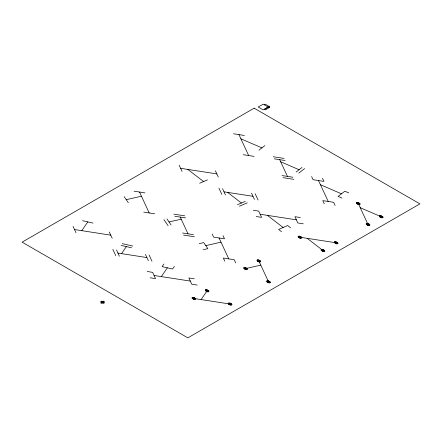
<?xml version="1.0" encoding="UTF-8"?>
<svg xmlns="http://www.w3.org/2000/svg" width="442" height="442" viewBox="0 0 442 442"><rect width="100%" height="100%" fill="white"/><g stroke="black" fill="none" stroke-linecap="round" stroke-linejoin="round"><path stroke-width="0.66" d="M81.77 230.669L87.787 221.89M121.55 253.636L126.368 246.603M163.905 264.012L162.115 266.631L172.573 269.018L174.369 266.404M161.33 276.604L167.347 267.824M201.11 299.566L207.127 290.792M258.995 150.131L264.835 145.622M296.173 171.977L302.019 167.468M298.775 173.098L304.615 168.59M264.25 104.748L265.244 104.174L269.753 106.776L268.758 107.351L263.2 104.152L258.227 107.025L263.2 109.898L268.172 107.025M199.668 183.248L207.475 179.877M237.503 204.712L245.31 201.342M239.448 206.215L247.255 202.839M126.241 199.69L141.44 196.215M169.037 221.967L181.22 219.182M199.198 243.636L203.729 242.603L207.867 248.642L203.337 249.68M205.801 245.625L221 242.15M245.581 268.592L260.78 265.117M233.514 133.777L244.382 135.456M273.294 156.744L284.162 158.424M274.267 158.833L285.134 160.518M243.222 154.694L254.089 156.374M282.029 175.568L292.897 177.248M283.002 177.662L293.869 179.341M180.607 168.303L216.834 173.905M224.006 191.828L252.99 196.314M134.064 191.193L144.932 192.878M253.277 210.259L258.708 211.099L261.62 217.376L256.189 216.53M300.372 217.541L294.936 216.702L297.847 222.978L303.284 223.818M260.167 214.237L296.394 219.84M173.844 214.16L184.712 215.84M174.817 216.254L185.684 217.934M143.772 212.11L154.639 213.79M299.947 237.205L336.174 242.807M182.579 232.984L193.447 234.663M183.552 235.078L194.419 236.757M74.527 229.547L110.754 235.15M117.926 253.073L146.91 257.559M147.197 271.504L152.628 272.344L155.54 278.62L150.109 277.775M194.292 278.786L188.856 277.946L191.767 284.223L197.204 285.062M154.087 275.482L190.314 281.084M193.867 298.449L230.094 304.052M82.555 220.696L93.013 223.088M122.335 243.664L132.793 246.05M121.141 245.409L131.6 247.796M240.89 138.799L261.918 147.877M280.67 161.766L299.096 169.722M348.749 192.894L344.848 191.209L338.102 196.414L342.009 198.093M320.45 184.734L341.478 193.811M360.23 207.701L381.258 216.779M102.594 301.704L103.572 302.267M101.538 302.317L102.516 302.881M307.19 238.321L322.914 250.465M290.554 227.801L287.637 225.547L278.626 229.442L281.543 231.696M267.41 215.359L283.134 227.497M227.63 192.392L241.409 203.027M187.85 169.424L203.574 181.563M166.971 218.945L171.109 224.989M163.949 219.635L168.087 225.68M124.169 196.668L128.307 202.712M358.291 203.519L367.998 224.431M322.489 178.253L323.942 181.391L313.074 179.712L311.621 176.573M335.108 205.447L333.649 202.309L322.782 200.624L324.24 203.762M318.511 180.551L328.218 201.469M279.698 159.678L287.466 176.408M238.951 134.617L248.658 155.534M255.156 193.734L258.067 200.011M251.531 193.176L254.443 199.452M258.841 260.935L268.548 281.852M215.376 170.767L218.287 177.043M222.553 188.69L225.464 194.966M218.928 188.132L221.84 194.408M223.039 235.669L224.492 238.807L213.624 237.127L212.171 233.989M235.658 262.863L234.199 259.725L223.332 258.045L224.79 261.178M219.061 237.967L228.768 258.885M179.148 165.164L182.06 171.441M180.248 217.094L188.016 233.824M139.501 192.032L149.208 212.95M149.076 254.979L151.987 261.255M145.451 254.421L148.363 260.697M109.296 232.011L112.207 238.288M116.473 249.934L119.384 256.211M112.848 249.376L115.76 255.653M73.068 226.409L75.98 232.685M192.242 297.51L192.016 297.759A1.674 0.967 0 0 0 192.055 298.168A2.624 1.514 0 0 0 192.353 298.565L193.657 299.322A2.624 1.514 0 0 0 194.347 299.494A1.779 1.028 0 0 0 195.099 299.516L195.712 299.135A1.674 0.967 0 0 0 195.673 298.726A2.624 1.514 0 0 0 195.375 298.328L194.071 297.577A2.624 1.514 0 0 0 193.381 297.4A1.674 0.967 0 0 0 192.673 297.383L192.242 297.51M192.563 297.698L192.386 297.897A1.343 0.773 0 0 0 192.414 298.223A2.099 1.21 0 0 0 192.657 298.543L193.695 299.146A2.099 1.21 0 0 0 194.253 299.284A1.425 0.823 0 0 0 194.85 299.3L195.342 298.996A1.343 0.773 0 0 0 195.314 298.67A2.099 1.21 0 0 0 195.077 298.35L194.032 297.748A2.099 1.21 0 0 0 193.474 297.61A1.343 0.773 0 0 0 192.911 297.593L192.563 297.698M192.889 297.886L192.756 298.035A1.006 0.58 0 0 0 192.778 298.278A1.575 0.912 0 0 0 192.955 298.521L193.74 298.969A1.575 0.912 0 0 0 194.154 299.074A1.066 0.619 0 0 0 194.607 299.085L194.972 298.858A1.006 0.58 0 0 0 194.95 298.615A1.575 0.912 0 0 0 194.773 298.378L193.988 297.925A1.575 0.912 0 0 0 193.574 297.82A1.006 0.58 0 0 0 193.148 297.809L192.889 297.886M193.215 298.074C193.646 299.853 195.695 297.919 193.215 298.074M193.541 298.262L194.231 298.582L193.541 298.262M205.502 289.853L205.276 290.101A1.674 0.967 0 0 0 205.315 290.51A2.624 1.514 0 0 0 205.613 290.913L206.917 291.665A2.624 1.514 0 0 0 207.607 291.836A1.779 1.028 0 0 0 208.359 291.858L208.972 291.477A1.674 0.967 0 0 0 208.933 291.074A2.624 1.514 0 0 0 208.635 290.67L207.331 289.919A2.624 1.514 0 0 0 206.641 289.748A1.674 0.967 0 0 0 205.933 289.725L205.502 289.853M205.823 290.04L205.646 290.239A1.343 0.773 0 0 0 205.674 290.565A2.099 1.21 0 0 0 205.917 290.886L206.955 291.488A2.099 1.21 0 0 0 207.513 291.626A1.425 0.823 0 0 0 208.11 291.643L208.602 291.344A1.343 0.773 0 0 0 208.574 291.018A2.099 1.21 0 0 0 208.337 290.698L207.292 290.09A2.099 1.21 0 0 0 206.734 289.958A1.343 0.773 0 0 0 206.171 289.941L205.823 290.04M206.149 290.228L206.016 290.377A1.006 0.58 0 0 0 206.038 290.626A1.575 0.912 0 0 0 206.215 290.864L207 291.317A1.575 0.912 0 0 0 207.414 291.422A1.066 0.619 0 0 0 207.867 291.433L208.232 291.206A1.006 0.58 0 0 0 208.21 290.958A1.575 0.912 0 0 0 208.033 290.72L207.248 290.267A1.575 0.912 0 0 0 206.834 290.162A1.006 0.58 0 0 0 206.408 290.151L206.149 290.228M206.475 290.416C206.906 292.195 208.956 290.261 206.475 290.416M206.801 290.604L207.491 290.93L206.801 290.604M243.956 267.653L243.73 267.902A1.674 0.967 0 0 0 243.769 268.311A2.624 1.514 0 0 0 244.067 268.708L245.371 269.465A2.624 1.514 0 0 0 246.061 269.637A1.779 1.028 0 0 0 246.813 269.659L247.426 269.277A1.674 0.967 0 0 0 247.387 268.869A2.624 1.514 0 0 0 247.089 268.471L245.785 267.719A2.624 1.514 0 0 0 245.095 267.543A1.674 0.967 0 0 0 244.387 267.526L243.956 267.653M244.277 267.841L244.1 268.04A1.343 0.773 0 0 0 244.128 268.366A2.099 1.21 0 0 0 244.371 268.686L245.409 269.288A2.099 1.21 0 0 0 245.967 269.427A1.425 0.823 0 0 0 246.564 269.443L247.056 269.139A1.343 0.773 0 0 0 247.028 268.813A2.099 1.21 0 0 0 246.791 268.493L245.746 267.891A2.099 1.21 0 0 0 245.188 267.753A1.343 0.773 0 0 0 244.625 267.736L244.277 267.841M244.603 268.029L244.47 268.178A1.006 0.58 0 0 0 244.492 268.421A1.575 0.912 0 0 0 244.669 268.664L245.454 269.117A1.575 0.912 0 0 0 245.868 269.217A1.066 0.619 0 0 0 246.321 269.233L246.686 269.001A1.006 0.58 0 0 0 246.664 268.758A1.575 0.912 0 0 0 246.487 268.521L245.702 268.067A1.575 0.912 0 0 0 245.288 267.962A1.006 0.58 0 0 0 244.862 267.951L244.603 268.029M244.929 268.217C245.36 269.996 247.41 268.062 244.929 268.217M245.255 268.404L245.945 268.73L245.255 268.404M257.216 259.995L256.99 260.25A1.674 0.967 0 0 0 257.029 260.653A2.624 1.514 0 0 0 257.327 261.056L258.631 261.808A2.624 1.514 0 0 0 259.321 261.979A1.779 1.028 0 0 0 260.073 262.001L260.686 261.62A1.674 0.967 0 0 0 260.647 261.216A2.624 1.514 0 0 0 260.349 260.813L259.045 260.062A2.624 1.514 0 0 0 258.355 259.89A1.674 0.967 0 0 0 257.647 259.868L257.216 259.995M257.537 260.183L257.36 260.382A1.343 0.773 0 0 0 257.388 260.708A2.099 1.21 0 0 0 257.631 261.029L258.669 261.631A2.099 1.21 0 0 0 259.227 261.769A1.425 0.823 0 0 0 259.824 261.791L260.316 261.487A1.343 0.773 0 0 0 260.288 261.161A2.099 1.21 0 0 0 260.051 260.841L259.006 260.239A2.099 1.21 0 0 0 258.448 260.1A1.343 0.773 0 0 0 257.885 260.084L257.537 260.183M257.863 260.371L257.73 260.52A1.006 0.58 0 0 0 257.752 260.769A1.575 0.912 0 0 0 257.929 261.007L258.714 261.46A1.575 0.912 0 0 0 259.128 261.565A1.066 0.619 0 0 0 259.581 261.576L259.946 261.349A1.006 0.58 0 0 0 259.924 261.1A1.575 0.912 0 0 0 259.747 260.863L258.962 260.41A1.575 0.912 0 0 0 258.548 260.305A1.006 0.58 0 0 0 258.122 260.294L257.863 260.371M258.189 260.559C258.62 262.338 260.67 260.404 258.189 260.559M258.515 260.747L259.205 261.073L258.515 260.747M228.47 303.113L228.243 303.361A1.674 0.967 0 0 0 228.282 303.77A2.624 1.514 0 0 0 228.58 304.173L229.884 304.925A2.624 1.514 0 0 0 230.575 305.096A1.779 1.028 0 0 0 231.326 305.118L231.94 304.737A1.674 0.967 0 0 0 231.901 304.334A2.624 1.514 0 0 0 231.602 303.93L230.299 303.179A2.624 1.514 0 0 0 229.608 303.008A1.674 0.967 0 0 0 228.901 302.985L228.47 303.113M228.79 303.3L228.613 303.499A1.343 0.773 0 0 0 228.641 303.825A2.099 1.21 0 0 0 228.884 304.146L229.923 304.748A2.099 1.21 0 0 0 230.481 304.886A1.425 0.823 0 0 0 231.078 304.903L231.569 304.604A1.343 0.773 0 0 0 231.542 304.278A2.099 1.21 0 0 0 231.304 303.952L230.26 303.35A2.099 1.21 0 0 0 229.702 303.218A1.343 0.773 0 0 0 229.138 303.201L228.79 303.3M229.116 303.488L228.984 303.637A1.006 0.58 0 0 0 229.006 303.886A1.575 0.912 0 0 0 229.183 304.124L229.967 304.577A1.575 0.912 0 0 0 230.381 304.682A1.066 0.619 0 0 0 230.834 304.693L231.199 304.466A1.006 0.58 0 0 0 231.177 304.218A1.575 0.912 0 0 0 231 303.98L230.216 303.527A1.575 0.912 0 0 0 229.801 303.422A1.006 0.58 0 0 0 229.376 303.411L229.116 303.488M229.442 303.676C229.873 305.455 231.923 303.521 229.442 303.676M229.768 303.864L230.459 304.19L229.768 303.864M298.322 236.266L298.096 236.514A1.674 0.967 0 0 0 298.135 236.923A2.624 1.514 0 0 0 298.433 237.321L299.737 238.078A2.624 1.514 0 0 0 300.433 238.249A1.779 1.028 0 0 0 301.179 238.271L301.792 237.89A1.674 0.967 0 0 0 301.759 237.481A2.624 1.514 0 0 0 301.455 237.083L300.151 236.326A2.624 1.514 0 0 0 299.461 236.155A1.674 0.967 0 0 0 298.753 236.138L298.322 236.266M298.648 236.453L298.466 236.652A1.343 0.773 0 0 0 298.494 236.978A2.099 1.21 0 0 0 298.737 237.299L299.775 237.901A2.099 1.21 0 0 0 300.333 238.039A1.425 0.823 0 0 0 300.93 238.056L301.422 237.752A1.343 0.773 0 0 0 301.394 237.426A2.099 1.21 0 0 0 301.157 237.105L300.112 236.503A2.099 1.21 0 0 0 299.554 236.365A1.343 0.773 0 0 0 298.991 236.348L298.648 236.453M298.969 236.641L298.836 236.79A1.006 0.58 0 0 0 298.858 237.034A1.575 0.912 0 0 0 299.035 237.277L299.82 237.724A1.575 0.912 0 0 0 300.234 237.829A1.066 0.619 0 0 0 300.687 237.84L301.052 237.614A1.006 0.58 0 0 0 301.03 237.371A1.575 0.912 0 0 0 300.853 237.127L300.068 236.68A1.575 0.912 0 0 0 299.654 236.575A1.006 0.58 0 0 0 299.228 236.564L298.969 236.641M299.295 236.829C299.726 238.608 301.776 236.674 299.295 236.829M299.621 237.017L300.311 237.337L299.621 237.017M266.924 280.913L266.697 281.162A1.674 0.967 0 0 0 266.736 281.571A2.624 1.514 0 0 0 267.034 281.968L268.338 282.725A2.624 1.514 0 0 0 269.029 282.897A1.779 1.028 0 0 0 269.78 282.919L270.393 282.537A1.674 0.967 0 0 0 270.355 282.129A2.624 1.514 0 0 0 270.056 281.731L268.753 280.979A2.624 1.514 0 0 0 268.062 280.803A1.674 0.967 0 0 0 267.355 280.786L266.924 280.913M267.244 281.101L267.067 281.3A1.343 0.773 0 0 0 267.095 281.626A2.099 1.21 0 0 0 267.333 281.946L268.377 282.548A2.099 1.21 0 0 0 268.935 282.687A1.425 0.823 0 0 0 269.532 282.703L270.023 282.399A1.343 0.773 0 0 0 269.996 282.073A2.099 1.21 0 0 0 269.758 281.753L268.714 281.151A2.099 1.21 0 0 0 268.156 281.013A1.343 0.773 0 0 0 267.592 280.996L267.244 281.101M267.57 281.289L267.438 281.438A1.006 0.58 0 0 0 267.46 281.681A1.575 0.912 0 0 0 267.637 281.924L268.421 282.372A1.575 0.912 0 0 0 268.835 282.477A1.066 0.619 0 0 0 269.288 282.493L269.653 282.261A1.006 0.58 0 0 0 269.631 282.018A1.575 0.912 0 0 0 269.454 281.781L268.67 281.327A1.575 0.912 0 0 0 268.255 281.222A1.006 0.58 0 0 0 267.83 281.211L267.57 281.289M267.896 281.477C268.327 283.256 270.377 281.322 267.896 281.477M268.222 281.664L268.913 281.99L268.222 281.664M356.666 202.58L356.44 202.828A1.674 0.967 0 0 0 356.479 203.237A2.624 1.514 0 0 0 356.777 203.64L358.081 204.392A2.624 1.514 0 0 0 358.771 204.563A1.779 1.028 0 0 0 359.523 204.585L360.136 204.204A1.674 0.967 0 0 0 360.097 203.801A2.624 1.514 0 0 0 359.799 203.397L358.495 202.646A2.624 1.514 0 0 0 357.805 202.475A1.674 0.967 0 0 0 357.097 202.453L356.666 202.58M356.987 202.767L356.81 202.966A1.343 0.773 0 0 0 356.838 203.292A2.099 1.21 0 0 0 357.081 203.613L358.119 204.215A2.099 1.21 0 0 0 358.677 204.353A1.425 0.823 0 0 0 359.274 204.37L359.766 204.066A1.343 0.773 0 0 0 359.738 203.74A2.099 1.21 0 0 0 359.501 203.419L358.456 202.817A2.099 1.21 0 0 0 357.898 202.679A1.343 0.773 0 0 0 357.335 202.663L356.987 202.767M357.313 202.955L357.18 203.105A1.006 0.58 0 0 0 357.202 203.348A1.575 0.912 0 0 0 357.379 203.591L358.164 204.044A1.575 0.912 0 0 0 358.578 204.143A1.066 0.619 0 0 0 359.031 204.16L359.396 203.933A1.006 0.58 0 0 0 359.374 203.685A1.575 0.912 0 0 0 359.197 203.447L358.412 202.994A1.575 0.912 0 0 0 357.998 202.889A1.006 0.58 0 0 0 357.572 202.878L357.313 202.955M357.639 203.143C358.07 204.922 360.119 202.988 357.639 203.143M357.965 203.331L358.655 203.657L357.965 203.331M321.29 249.526L321.063 249.774A1.674 0.967 0 0 0 321.102 250.183A2.624 1.514 0 0 0 321.4 250.581L322.704 251.338A2.624 1.514 0 0 0 323.395 251.509A1.779 1.028 0 0 0 324.146 251.531L324.759 251.15A1.674 0.967 0 0 0 324.721 250.741A2.624 1.514 0 0 0 324.422 250.343L323.119 249.586A2.624 1.514 0 0 0 322.428 249.415A1.674 0.967 0 0 0 321.721 249.398L321.29 249.526M321.61 249.713L321.433 249.912A1.343 0.773 0 0 0 321.461 250.238A2.099 1.21 0 0 0 321.704 250.559L322.743 251.161A2.099 1.21 0 0 0 323.301 251.299A1.425 0.823 0 0 0 323.898 251.316L324.389 251.012A1.343 0.773 0 0 0 324.362 250.686A2.099 1.21 0 0 0 324.124 250.365L323.08 249.763A2.099 1.21 0 0 0 322.522 249.625A1.343 0.773 0 0 0 321.958 249.608L321.61 249.713M321.936 249.901L321.804 250.05A1.006 0.58 0 0 0 321.826 250.294A1.575 0.912 0 0 0 322.003 250.537L322.787 250.984A1.575 0.912 0 0 0 323.201 251.089A1.066 0.619 0 0 0 323.654 251.1L324.019 250.874A1.006 0.58 0 0 0 323.997 250.631A1.575 0.912 0 0 0 323.82 250.387L323.036 249.94A1.575 0.912 0 0 0 322.621 249.835A1.006 0.58 0 0 0 322.196 249.824L321.936 249.901M322.262 250.089C322.693 251.868 324.743 249.934 322.262 250.089M322.588 250.277L323.279 250.597L322.588 250.277M334.55 241.868L334.323 242.117A1.674 0.967 0 0 0 334.362 242.525A2.624 1.514 0 0 0 334.66 242.929L335.964 243.68A2.624 1.514 0 0 0 336.655 243.851A1.779 1.028 0 0 0 337.406 243.873L338.019 243.492A1.674 0.967 0 0 0 337.981 243.089A2.624 1.514 0 0 0 337.682 242.686L336.379 241.934A2.624 1.514 0 0 0 335.688 241.763A1.674 0.967 0 0 0 334.981 241.741L334.55 241.868M334.87 242.056L334.693 242.255A1.343 0.773 0 0 0 334.721 242.581A2.099 1.21 0 0 0 334.964 242.901L336.003 243.503A2.099 1.21 0 0 0 336.561 243.641A1.425 0.823 0 0 0 337.158 243.658L337.649 243.354A1.343 0.773 0 0 0 337.622 243.034A2.099 1.21 0 0 0 337.384 242.708L336.34 242.105A2.099 1.21 0 0 0 335.782 241.973A1.343 0.773 0 0 0 335.218 241.956L334.87 242.056M335.196 242.244L335.064 242.393A1.006 0.58 0 0 0 335.086 242.636A1.575 0.912 0 0 0 335.263 242.879L336.047 243.332A1.575 0.912 0 0 0 336.461 243.431A1.066 0.619 0 0 0 336.914 243.448L337.279 243.222A1.006 0.58 0 0 0 337.257 242.973A1.575 0.912 0 0 0 337.08 242.735L336.296 242.282A1.575 0.912 0 0 0 335.881 242.177A1.006 0.58 0 0 0 335.456 242.166L335.196 242.244M335.522 242.431C335.953 244.211 338.003 242.277 335.522 242.431M335.848 242.619L336.539 242.945L335.848 242.619M366.374 223.497L366.147 223.746A1.674 0.967 0 0 0 366.186 224.155A2.624 1.514 0 0 0 366.484 224.553L367.788 225.31A2.624 1.514 0 0 0 368.479 225.481A1.779 1.028 0 0 0 369.23 225.503L369.844 225.122A1.674 0.967 0 0 0 369.805 224.713A2.624 1.514 0 0 0 369.506 224.315L368.203 223.558A2.624 1.514 0 0 0 367.512 223.387A1.674 0.967 0 0 0 366.805 223.37L366.374 223.497M366.694 223.685L366.517 223.884A1.343 0.773 0 0 0 366.545 224.21A2.099 1.21 0 0 0 366.783 224.53L367.827 225.133A2.099 1.21 0 0 0 368.385 225.271A1.425 0.823 0 0 0 368.982 225.287L369.473 224.984A1.343 0.773 0 0 0 369.446 224.658A2.099 1.21 0 0 0 369.208 224.337L368.164 223.735A2.099 1.21 0 0 0 367.606 223.597A1.343 0.773 0 0 0 367.042 223.58L366.694 223.685M367.02 223.873L366.888 224.022A1.006 0.58 0 0 0 366.91 224.265A1.575 0.912 0 0 0 367.087 224.508L367.871 224.956A1.575 0.912 0 0 0 368.285 225.061A1.066 0.619 0 0 0 368.738 225.072L369.103 224.845A1.006 0.58 0 0 0 369.081 224.602A1.575 0.912 0 0 0 368.904 224.359L368.12 223.912A1.575 0.912 0 0 0 367.705 223.807A1.006 0.58 0 0 0 367.28 223.796L367.02 223.873M367.346 224.061C367.777 225.84 369.827 223.906 367.346 224.061M367.672 224.243L368.363 224.569L367.672 224.243M379.634 215.84L379.407 216.088A1.674 0.967 0 0 0 379.446 216.497A2.624 1.514 0 0 0 379.744 216.9L381.048 217.652A2.624 1.514 0 0 0 381.739 217.823A1.779 1.028 0 0 0 382.49 217.845L383.103 217.464A1.674 0.967 0 0 0 383.065 217.061A2.624 1.514 0 0 0 382.766 216.657L381.463 215.906A2.624 1.514 0 0 0 380.772 215.735A1.674 0.967 0 0 0 380.065 215.713L379.634 215.84M379.954 216.028L379.777 216.226A1.343 0.773 0 0 0 379.805 216.552A2.099 1.21 0 0 0 380.043 216.873L381.087 217.475A2.099 1.21 0 0 0 381.645 217.613A1.425 0.823 0 0 0 382.242 217.63L382.733 217.326A1.343 0.773 0 0 0 382.706 217A2.099 1.21 0 0 0 382.468 216.679L381.424 216.077A2.099 1.21 0 0 0 380.866 215.939A1.343 0.773 0 0 0 380.302 215.923L379.954 216.028M380.28 216.215L380.148 216.365A1.006 0.58 0 0 0 380.17 216.608A1.575 0.912 0 0 0 380.347 216.851L381.131 217.304A1.575 0.912 0 0 0 381.545 217.403A1.066 0.619 0 0 0 381.998 217.42L382.363 217.188A1.006 0.58 0 0 0 382.341 216.945A1.575 0.912 0 0 0 382.164 216.707L381.38 216.254A1.575 0.912 0 0 0 380.965 216.149A1.006 0.58 0 0 0 380.54 216.138L380.28 216.215M380.606 216.403C381.037 218.182 383.087 216.248 380.606 216.403M380.932 216.591L381.623 216.917L380.932 216.591M254.15 108.18L22.1 242.15L187.85 337.848L419.9 203.873L254.15 108.18M268.758 106.776L264.404 109.29L265.399 109.865L269.753 107.351L268.758 106.776M101.538 301.168L100.605 301.704L103.572 303.416L104.505 302.881L101.538 301.168M103.527 301.168L100.605 302.853L101.583 303.416L104.505 301.731L103.527 301.168"/></g></svg>
